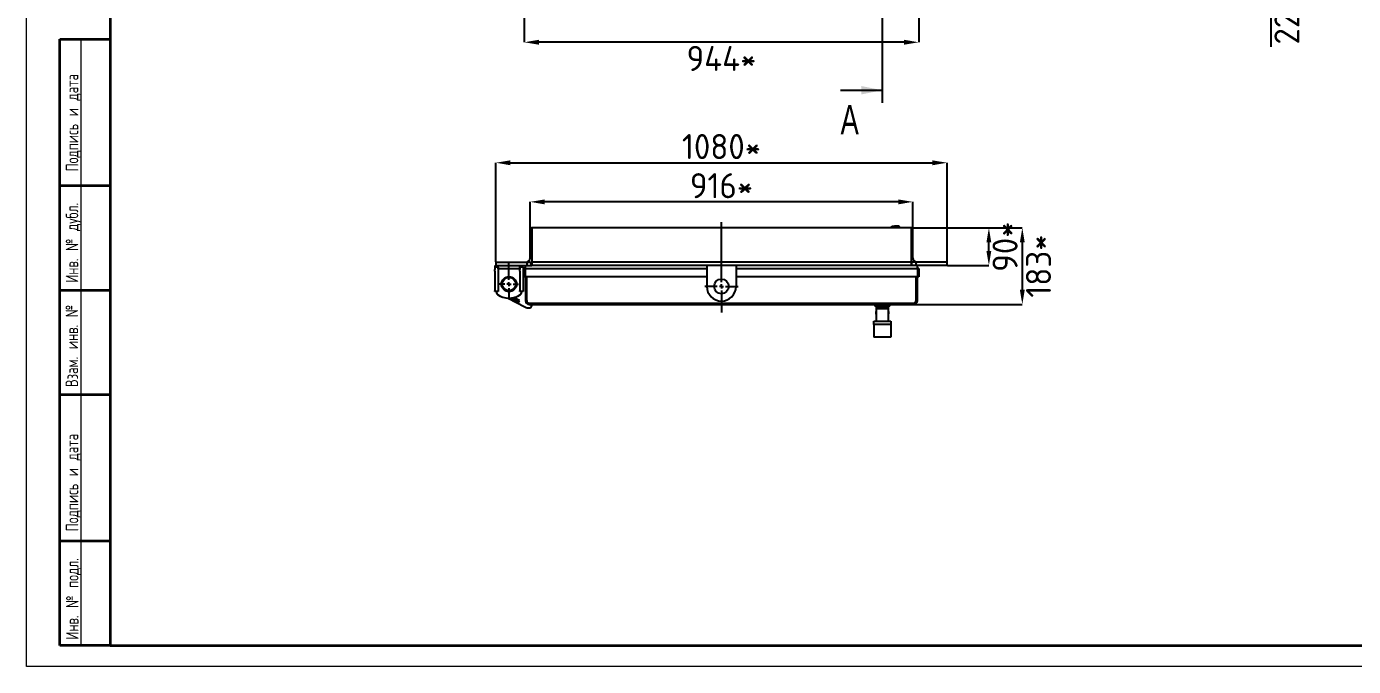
# Model space of a CAD drawing. Header units: millimetres. Extents: x 0 to 594, y 0 to 420.
# Drawn here: x 0 to 317.6, y 0 to 153 of the extents above; entities that cross this region are included whole.
import ezdxf

# ---------------------------------------------------------------- set-up
doc = ezdxf.new("R2010")
doc.units = ezdxf.units.MM
doc.header["$PDSIZE"] = -1
doc.layers.add('FORMAT', color=7, linetype='Continuous')
doc.layers.add('HIDDEN', color=30, linetype='Continuous')
doc.styles.add('GOST-2.304_Type-B', font='')
doc.styles.add('SLDTEXTSTYLE0', font='TXT', dxfattribs={"width": 0.7, "bigfont": 'bigfont'})
doc.styles.add('SLDTEXTSTYLE1', font='TXT', dxfattribs={"width": 0.7})
doc.styles.get('GOST-2.304_Type-B').set_extended_font_data('GOST Common')
doc.dimstyles.new('SLDDIMSTYLE0', dxfattribs={"dimtxt": 3.5, "dimasz": 3.5, "dimexe": 0, "dimexo": 0.0625, "dimgap": 0.875, "dimtad": 2, "dimdec": 1, "dimlfac": 10, "dimrnd": 1e-09, "dimzin": 12, "dimdsep": 46, "dimtxsty": 'SLDTEXTSTYLE1', "dimsah": 1, "dimcen": 0.09, "dimadec": 0, "dimazin": 3, "dimtfac": 1, "dimtdec": 1, "dimtofl": 0, "dimtmove": 0, "dimatfit": 3, "dimfxl": 1, "dimfrac": 2, "dimtolj": 1, "dimtzin": 12, "dimarcsym": 0})

# ---------------------------------------------------------------- blocks, each defined once
blk = doc.blocks.new('_D_4')
at = {"layer": 'Defpoints', "color": 0, "transparency": 16777216}
for p in [(119.12, 164.09), (213.52, 164.09), (119.12, 149.24)]:
    blk.add_point(p, dxfattribs=at)
at = {"layer": 'FORMAT', "color": 0, "lineweight": -2, "transparency": 16777216}
for p, q in [((119.12, 164.03), (119.12, 149.24)), ((213.52, 164.03), (213.52, 149.24)), ((210.02, 149.24), (122.62, 149.24))]:
    blk.add_line(p, q, dxfattribs=at)
at = {"layer": 'FORMAT', "color": 0, "transparency": 16777216}
for points in [[(122.62, 149.83), (122.62, 148.66), (119.12, 149.24)], [(210.02, 149.83), (210.02, 148.66), (213.52, 149.24)]]:
    blk.add_solid(points, dxfattribs=at)
at = {"layer": 'FORMAT', "color": 0, "transparency": 16777216, "insert": (166.32, 148.37), "char_height": 6, "attachment_point": 2, "style": 'GOST-2.304_Type-B'}
blk.add_mtext('\\A1;944*', dxfattribs=at)
blk = doc.blocks.new('_D_17')
at = {"layer": 'Defpoints', "color": 0, "transparency": 16777216}
for p in [(120.52, 111.08), (120.52, 104.54), (212.12, 104.54)]:
    blk.add_point(p, dxfattribs=at)
at = {"layer": 'FORMAT', "color": 0, "lineweight": -2, "transparency": 16777216}
for p, q in [((120.52, 104.6), (120.52, 111.08)), ((208.62, 111.08), (124.02, 111.08)), ((212.12, 104.6), (212.12, 111.08))]:
    blk.add_line(p, q, dxfattribs=at)
at = {"layer": 'FORMAT', "color": 0, "transparency": 16777216}
for points in [[(124.02, 111.66), (124.02, 110.49), (120.52, 111.08)], [(208.62, 111.66), (208.62, 110.49), (212.12, 111.08)]]:
    blk.add_solid(points, dxfattribs=at)
at = {"layer": 'FORMAT', "color": 0, "transparency": 16777216, "insert": (166.32, 117.95), "char_height": 6, "attachment_point": 2, "style": 'GOST-2.304_Type-B'}
blk.add_mtext('\\A1;916*', dxfattribs=at)
blk = doc.blocks.new('_D_18')
at = {"layer": 'Defpoints', "color": 0, "transparency": 16777216}
for p in [(220.32, 120.43), (112.32, 96.67), (220.32, 96.67)]:
    blk.add_point(p, dxfattribs=at)
at = {"layer": 'FORMAT', "color": 0, "lineweight": -2, "transparency": 16777216}
for p, q in [((112.32, 96.73), (112.32, 120.43)), ((115.82, 120.43), (216.82, 120.43)), ((220.32, 96.73), (220.32, 120.43))]:
    blk.add_line(p, q, dxfattribs=at)
at = {"layer": 'FORMAT', "color": 0, "transparency": 16777216}
for points in [[(115.82, 121.01), (115.82, 119.84), (112.32, 120.43)], [(216.82, 121.01), (216.82, 119.84), (220.32, 120.43)]]:
    blk.add_solid(points, dxfattribs=at)
at = {"layer": 'FORMAT', "color": 0, "transparency": 16777216, "insert": (166.32, 127.3), "char_height": 6, "attachment_point": 2, "style": 'GOST-2.304_Type-B'}
blk.add_mtext('\\A1;1080*', dxfattribs=at)
blk = doc.blocks.new('_D_19')
at = {"layer": 'Defpoints', "color": 0, "transparency": 16777216}
for p in [(211.72, 104.87), (230.32, 104.87), (220.32, 95.87)]:
    blk.add_point(p, dxfattribs=at)
at = {"layer": 'FORMAT', "color": 0, "lineweight": -2, "transparency": 16777216}
for p, q in [((211.78, 104.87), (230.32, 104.87)), ((230.32, 99.37), (230.32, 101.37)), ((220.38, 95.87), (230.32, 95.87))]:
    blk.add_line(p, q, dxfattribs=at)
at = {"layer": 'FORMAT', "color": 0, "transparency": 16777216}
for points in [[(229.73, 101.37), (230.9, 101.37), (230.32, 104.87)], [(229.73, 99.37), (230.9, 99.37), (230.32, 95.87)]]:
    blk.add_solid(points, dxfattribs=at)
at = {"layer": 'FORMAT', "color": 0, "transparency": 16777216, "insert": (231.19, 100.37), "char_height": 6, "attachment_point": 2, "rotation": 90, "style": 'GOST-2.304_Type-B'}
blk.add_mtext('\\A1;90*', dxfattribs=at)
blk = doc.blocks.new('_D_20')
at = {"layer": 'Defpoints', "color": 0, "transparency": 16777216}
for p in [(211.72, 104.87), (212.32, 86.57), (238.32, 86.57)]:
    blk.add_point(p, dxfattribs=at)
at = {"layer": 'FORMAT', "color": 0, "lineweight": -2, "transparency": 16777216}
for p, q in [((211.78, 104.87), (238.32, 104.87)), ((238.32, 101.37), (238.32, 90.07)), ((212.38, 86.57), (238.32, 86.57))]:
    blk.add_line(p, q, dxfattribs=at)
at = {"layer": 'FORMAT', "color": 0, "transparency": 16777216}
for points in [[(237.73, 101.37), (238.9, 101.37), (238.32, 104.87)], [(237.73, 90.07), (238.9, 90.07), (238.32, 86.57)]]:
    blk.add_solid(points, dxfattribs=at)
at = {"layer": 'FORMAT', "color": 0, "transparency": 16777216, "insert": (239.19, 95.72), "char_height": 6, "attachment_point": 2, "rotation": 90, "style": 'GOST-2.304_Type-B'}
blk.add_mtext('\\A1;183*', dxfattribs=at)
blk = doc.blocks.new('SW_CENTERMARKSYMBOL_4')
at = {"layer": 'FORMAT', "color": 0}
for p, q in [((0, 1), (0, 15.38)), ((-1, 0), (-4, 0)), ((0, 0), (-0.5, 0)), ((0, 0), (0, 0.5)), ((0, 0), (0, -0.5)), ((0, 0), (0.5, 0)), ((1, 0), (4, 0)), ((0, -1), (0, -6.28))]:
    blk.add_line(p, q, dxfattribs=at)
blk = doc.blocks.new('SW_CENTERMARKSYMBOL_5')
at = {"layer": 'FORMAT', "color": 0}
for p, q in [((0, 1), (0, 5.02)), ((-1, 0), (-2.3, 0)), ((0, 0), (-0.5, 0)), ((0, 0), (0, 0.5)), ((0, 0), (0, -0.5)), ((0, 0), (0.5, 0)), ((1, 0), (2.3, 0)), ((0, -1), (0, -3.66))]:
    blk.add_line(p, q, dxfattribs=at)
blk = doc.blocks.new('*D56')
at = {"layer": 'Defpoints', "color": 0, "transparency": 16777216}
for p in [(278.67, 166.29), (280.24, 164.09), (297.78, 164.09)]:
    blk.add_point(p, dxfattribs=at)
at = {"layer": 'FORMAT', "color": 0, "lineweight": -2, "transparency": 16777216}
for p, q in [((297.78, 169.79), (297.78, 173.29)), ((278.73, 166.29), (297.78, 166.29)), ((280.31, 164.09), (297.78, 164.09)), ((297.78, 160.59), (297.78, 148.14))]:
    blk.add_line(p, q, dxfattribs=at)
at = {"layer": 'FORMAT', "color": 0, "transparency": 16777216}
for points in [[(297.19, 169.79), (298.36, 169.79), (297.78, 166.29)], [(297.19, 160.59), (298.36, 160.59), (297.78, 164.09)]]:
    blk.add_solid(points, dxfattribs=at)
at = {"layer": 'FORMAT', "color": 0, "transparency": 16777216, "insert": (301.65, 152.61), "char_height": 6, "attachment_point": 5, "rotation": 90, "style": 'GOST-2.304_Type-B'}
blk.add_mtext('\\A1;22', dxfattribs=at)

msp = doc.modelspace()

# ---------------------------------------------------------------- linework, layer by layer
at = {"color": 7, "linetype": 'Continuous', "lineweight": 35}
for p, q in [((20, 415), (20, 5)), ((8, 5), (8, 150)), ((8, 150), (20, 150)), ((8, 115), (20, 115)), ((8, 90), (20, 90)), ((8, 65), (20, 65)), ((8, 30), (20, 30)), ((20, 5), (8, 5)), ((20, 5), (589, 5))]:
    msp.add_line(p, q, dxfattribs=at)
at = {"color": 7, "linetype": 'Continuous', "lineweight": 18}
msp.add_line((13, 150), (13, 5), dxfattribs=at)
at = {"color": 7, "linetype": 'Continuous', "lineweight": 25}
for p, q in [((120.847, 104.868), (120.917, 104.868)), ((211.717, 104.868), (120.917, 104.868)), ((120.917, 104.868), (120.917, 104.538)), ((207.117, 104.968), (207.117, 105.268)), ((207.117, 105.268), (207.717, 105.268)), ((207.717, 104.968), (207.117, 104.968)), ((208.517, 105.268), (207.717, 105.268)), ((208.517, 104.968), (207.717, 104.968)), ((211.787, 104.868), (211.717, 104.868)), ((211.717, 104.868), (211.717, 104.538)), ((120.517, 97.668), (120.517, 104.538)), ((120.917, 104.538), (120.917, 97.668)), ((211.717, 104.538), (211.717, 97.668)), ((212.117, 97.668), (212.117, 104.538)), ((112.067, 95.468), (112.067, 94.895)), ((112.867, 95.468), (112.067, 95.468)), ((112.117, 95.468), (112.117, 95.868)), ((112.317, 95.868), (112.117, 95.868)), ((112.317, 96.668), (112.317, 95.868)), ((112.317, 96.668), (119.717, 96.668)), ((112.317, 95.868), (119.717, 95.868)), ((112.867, 95.068), (112.867, 95.868)), ((112.867, 95.468), (112.867, 94.895)), ((118.067, 95.068), (118.067, 95.868)), ((118.867, 95.468), (118.067, 95.468)), ((118.067, 95.468), (118.067, 94.895)), ((118.817, 95.468), (118.817, 95.868)), ((118.867, 95.468), (118.867, 94.895)), ((119.417, 95.168), (119.417, 95.868)), ((119.717, 96.668), (119.717, 95.868)), ((119.717, 96.668), (120.717, 96.668)), ((119.717, 95.868), (120.717, 95.868)), ((120.717, 96.668), (120.717, 95.868)), ((120.717, 96.668), (120.917, 96.668)), ((120.717, 95.868), (120.917, 95.868)), ((120.917, 97.668), (120.917, 96.668)), ((211.717, 96.668), (120.917, 96.668)), ((120.917, 96.668), (120.917, 96.338)), ((120.917, 96.338), (120.917, 95.868)), ((211.717, 95.868), (120.917, 95.868)), ((162.817, 95.868), (162.817, 94.868)), ((169.817, 95.868), (169.817, 94.868)), ((211.717, 97.668), (211.717, 96.668)), ((211.917, 96.668), (211.717, 96.668)), ((211.717, 96.668), (211.717, 96.338)), ((211.717, 96.338), (211.717, 95.868)), ((211.917, 95.868), (211.717, 95.868)), ((211.917, 95.868), (211.917, 96.668)), ((212.917, 96.668), (211.917, 96.668)), ((212.917, 95.868), (211.917, 95.868)), ((212.917, 95.868), (212.917, 96.668)), ((220.317, 96.668), (212.917, 96.668)), ((220.317, 95.868), (212.917, 95.868)), ((213.217, 95.168), (213.217, 95.868)), ((220.317, 95.868), (220.317, 96.668)), ((112.067, 94.519), (112.067, 94.895)), ((112.067, 94.519), (112.067, 89.792)), ((118.067, 95.068), (112.867, 95.068)), ((112.867, 94.895), (112.867, 94.519)), ((112.867, 94.519), (112.867, 89.792)), ((118.067, 94.519), (118.067, 94.895)), ((118.067, 94.519), (118.067, 89.792)), ((118.867, 94.895), (118.867, 94.519)), ((118.867, 94.519), (118.867, 89.792)), ((119.017, 94.468), (118.867, 94.468)), ((119.017, 93.168), (119.017, 94.468)), ((119.117, 93.168), (119.017, 93.168)), ((119.417, 95.168), (119.117, 95.168)), ((119.117, 95.168), (119.117, 93.168)), ((119.417, 93.168), (119.117, 93.168)), ((119.417, 93.168), (119.417, 95.168)), ((119.417, 95.168), (162.817, 95.168)), ((162.817, 93.168), (119.417, 93.168)), ((119.417, 93.168), (119.417, 87.468)), ((119.717, 87.468), (119.717, 93.168)), ((162.817, 94.868), (162.817, 90.868)), ((169.817, 95.168), (213.217, 95.168)), ((169.817, 94.868), (169.817, 90.868)), ((213.217, 93.168), (169.817, 93.168)), ((212.917, 87.468), (212.917, 93.168)), ((213.217, 95.168), (213.217, 93.168)), ((213.517, 95.168), (213.217, 95.168)), ((213.517, 93.168), (213.217, 93.168)), ((213.217, 87.468), (213.217, 93.168)), ((213.517, 95.168), (213.517, 93.168)), ((112.067, 89.668), (112.067, 89.792)), ((112.867, 89.668), (112.067, 89.668)), ((112.467, 89.668), (112.467, 89.327)), ((112.867, 89.792), (112.867, 89.668)), ((118.067, 89.668), (118.067, 89.792)), ((118.867, 89.668), (118.067, 89.668)), ((118.467, 89.327), (118.467, 89.668)), ((118.867, 89.792), (118.867, 89.668)), ((115.263, 88.072), (119.244, 85.955)), ((115.969, 88.093), (117.775, 87.133)), ((115.992, 88.092), (115.987, 88.095)), ((115.992, 88.092), (115.994, 88.096)), ((117.758, 87.153), (115.992, 88.092)), ((117.946, 87.507), (116.631, 88.206)), ((117.972, 87.504), (116.646, 88.209)), ((117.758, 87.153), (117.946, 87.507)), ((117.78, 87.142), (117.758, 87.153)), ((117.775, 87.133), (117.972, 87.504)), ((117.968, 87.495), (117.946, 87.507)), ((119.995, 85.768), (120.417, 85.768)), ((120.317, 86.868), (212.317, 86.868)), ((120.317, 86.568), (212.317, 86.568)), ((120.917, 86.268), (120.917, 86.568)), ((203.017, 86.568), (203.017, 86.168)), ((206.617, 86.168), (203.017, 86.168)), ((203.317, 86.168), (203.317, 85.668)), ((206.317, 85.668), (206.317, 86.168)), ((206.617, 86.168), (206.617, 86.568)), ((204.817, 85.668), (203.317, 85.668)), ((203.317, 85.568), (203.317, 84.868)), ((203.317, 85.568), (206.317, 85.568)), ((203.317, 84.868), (203.317, 84.278)), ((203.319, 84.278), (203.317, 84.278)), ((203.317, 84.268), (203.317, 82.568)), ((203.817, 85.618), (203.817, 85.568)), ((206.317, 85.668), (204.817, 85.668)), ((205.817, 85.568), (205.817, 85.618)), ((206.317, 84.278), (206.315, 84.278)), ((206.317, 84.868), (206.317, 85.568)), ((206.317, 84.868), (206.317, 84.278)), ((206.317, 82.568), (206.317, 84.268)), ((202.817, 81.768), (202.817, 82.568)), ((202.817, 82.568), (204.817, 82.568)), ((204.817, 81.768), (202.817, 81.768)), ((202.817, 81.768), (202.817, 81.534)), ((202.817, 81.534), (202.817, 79.237)), ((204.817, 82.568), (206.817, 82.568)), ((206.817, 81.768), (204.817, 81.768)), ((206.817, 82.568), (206.817, 81.768)), ((206.817, 81.768), (206.817, 81.534)), ((206.817, 81.534), (206.817, 79.237)), ((202.817, 79.237), (202.817, 78.768)), ((206.817, 78.768), (202.817, 78.768)), ((206.817, 79.237), (206.817, 78.768))]:
    msp.add_line(p, q, dxfattribs=at)
at = {"color": 7, "linetype": 'Continuous', "lineweight": 25, "flags": 128}
msp.add_lwpolyline([(206.317, 84.268), (206.314, 84.285), (206.305, 84.332), (206.295, 84.407), (206.288, 84.5), (206.287, 84.6), (206.292, 84.695), (206.301, 84.777), (206.311, 84.836), (206.316, 84.866), (206.316, 84.864)], dxfattribs=at)
at = {"color": 7, "linetype": 'Continuous', "lineweight": 25}
for centre, radius in [((115.467, 91.418), 1.8), ((115.467, 91.418), 1.6), ((166.317, 90.868), 1.75)]:
    msp.add_circle(centre, radius, dxfattribs=at)
for centre, radius, start, end in [((120.847, 104.538), 0.33, 90, 180), ((208.517, 104.668), 0.6, 19.47122, 90), ((208.517, 104.668), 0.3, 41.81031, 90), ((211.787, 104.538), 0.33, 0, 90), ((119.517, 97.668), 1, 270, 0), ((213.117, 97.668), 1, 180, 270), ((112.967, 89.327), 0.5, 180, 236.25101), ((117.967, 89.327), 0.5, 303.74899, 0), ((166.317, 90.868), 3.5, 180, 270), ((166.317, 90.868), 3.5, 270, 0), ((115.467, 93.068), 5, 236.25101, 303.74899), ((119.995, 87.368), 1.6, 242, 270), ((120.317, 87.468), 0.9, 180, 270), ((120.317, 87.468), 0.6, 180, 270), ((120.417, 86.268), 0.5, 270, 0), ((212.317, 87.468), 0.6, 270, 0), ((212.317, 87.468), 0.9, 270, 0), ((201.833, 84.568), 1.514, 348.57196, 11.27892), ((203.767, 85.618), 0.05, 0, 90), ((205.867, 85.618), 0.05, 90, 180)]:
    msp.add_arc(centre, radius, start, end, dxfattribs=at)
at = {"layer": 'FORMAT'}
for p, q in [((204.817, 389.469), (204.817, 134.768)), ((194.817, 137.768), (204.817, 137.768))]:
    msp.add_line(p, q, dxfattribs=at)
msp.add_solid([(204.817, 137.768), (199.817, 138.768), (199.817, 136.768)], dxfattribs=at)
at = {"layer": 'HIDDEN', "color": 1, "lineweight": 18}
for p, q in [((0, 0), (0, 420)), ((594, 0), (0, 0))]:
    msp.add_line(p, q, dxfattribs=at)

# ---------------------------------------------------------------- block references
at = {"layer": 'FORMAT'}
for name, p in [('SW_CENTERMARKSYMBOL_4', (166.317, 90.868)), ('SW_CENTERMARKSYMBOL_5', (115.467, 91.418))]:
    msp.add_blockref(name, p, dxfattribs=at)

# ---------------------------------------------------------------- texts
at = {"color": 7, "linetype": 'Continuous', "lineweight": 0, "char_height": 3, "attachment_point": 1, "rotation": 90, "style": 'SLDTEXTSTYLE0'}
for s, insert in [('Подпись и дата', (9.403, 118.347)), ('Инв. № дубл.', (9.384, 91.754)), ('Взам. инв. №', (9.342, 66.804)), ('Подпись и дата', (9.398, 32.301)), ('Инв. № подл.', (9.455, 6.408))]:
    msp.add_mtext(s, dxfattribs=dict(at, insert=insert))
at = {"layer": 'FORMAT', "insert": (194.817, 134.211), "char_height": 7, "attachment_point": 1, "style": 'SLDTEXTSTYLE1'}
msp.add_mtext('A', dxfattribs=at)

# ---------------------------------------------------------------- dimensions: what is measured, and where the dimension line sits
at = {"layer": 'FORMAT'}
dim = msp.add_linear_dim(base=(297.778, 164.088), p1=(278.671, 166.288), p2=(280.245, 164.088), angle=90, dimstyle='SLDDIMSTYLE0', override={"dimtxt": 6, "dimtxsty": 'GOST-2.304_Type-B'}, dxfattribs=at)
dim.commit()
dim.dimension.update_dxf_attribs({"geometry": '*D56', "text_midpoint": (301.653, 152.613)})
for base, p1, p2, picture, middle in [((119.117, 149.242), (213.517, 164.088), (119.117, 164.088), '_D_4', (166.317, 149.242)), ((220.317, 120.428), (112.317, 96.668), (220.317, 96.668), '_D_18', (166.317, 120.428)), ((120.517, 111.075), (212.117, 104.538), (120.517, 104.538), '_D_17', (166.317, 111.075))]:
    dim = msp.add_linear_dim(base=base, p1=p1, p2=p2, text='<>*', dimstyle='SLDDIMSTYLE0', override={"dimtxt": 6, "dimtxsty": 'GOST-2.304_Type-B'}, dxfattribs=at)
    dim.commit()
    dim.dimension.update_dxf_attribs({"geometry": picture, "text_midpoint": middle, "dimtype": 160})
for base, p1, p2, picture, middle in [((230.317, 104.868), (220.317, 95.868), (211.717, 104.868), '_D_19', (230.317, 100.368)), ((238.317, 86.568), (211.717, 104.868), (212.317, 86.568), '_D_20', (238.317, 95.718))]:
    dim = msp.add_linear_dim(base=base, p1=p1, p2=p2, angle=90, text='<>*', dimstyle='SLDDIMSTYLE0', override={"dimtxt": 6, "dimtxsty": 'GOST-2.304_Type-B'}, dxfattribs=at)
    dim.commit()
    dim.dimension.update_dxf_attribs({"geometry": picture, "text_midpoint": middle, "dimtype": 160})

doc.saveas('drawing.dxf')
